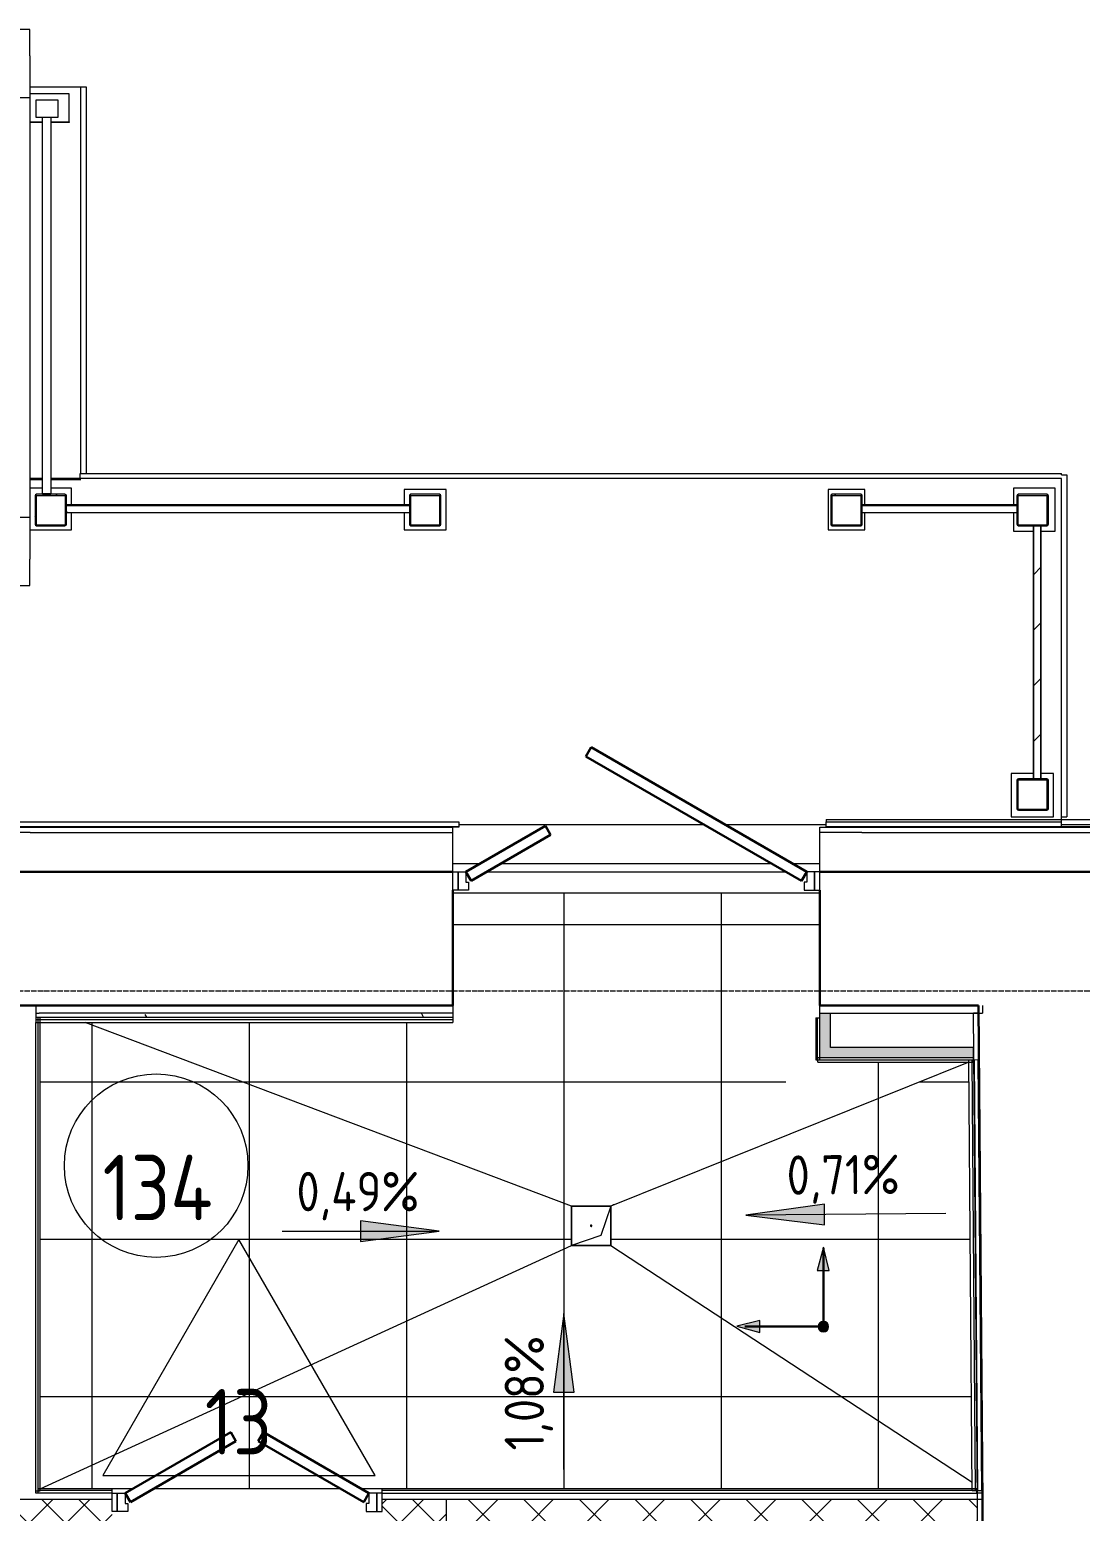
# Model space of a CAD drawing. Header units: millimetres. Extents: x -12447 to 83753, y -46415 to 46712.
# Drawn here: x 51198 to 55206, y 41059 to 46712 of the extents above; entities that cross this region are included whole.
import ezdxf

# ---------------------------------------------------------------- set-up
doc = ezdxf.new("R2010")
doc.units = ezdxf.units.MM
doc.linetypes.add('ADSK_Линия сетки', pattern=[25, 20, -2.5, 0, -2.5])
for name, color, linetype, lineweight in [('Двери', 7, 'Continuous', 9), ('Марки', 7, 'Continuous', 20), ('Марки помещений', 7, 'Continuous', 20), ('Обобщенные модели', 7, 'Continuous', 18), ('Ограждение', 7, 'Continuous', 9), ('Оси', 7, 'Continuous', 9), ('Перекрытие', 7, 'Continuous', 18), ('Перекрытие штриховка', 7, 'Continuous', 18), ('Размеры', 7, 'Continuous', 9), ('Стены внутренние', 7, 'Continuous', 18), ('Стены наружные', 7, 'Continuous', 18), ('Стены несущие', 7, 'Continuous', 30), ('Стены отделка', 7, 'Continuous', 30), ('Стены штриховка', 7, 'Continuous', 9), ('Узлы', 7, 'Continuous', 18)]:
    doc.layers.add(name, color=color, linetype=linetype, lineweight=lineweight)
doc.layers.add('Линии', color=7, linetype='Continuous', lineweight=9, true_color=0x00a600)
doc.styles.add('GOST Common_1', font='GOST_Common.ttf', dxfattribs={"width": 0.9, "height": 250})
doc.styles.add('GOST Common_3', font='GOST_Common.ttf', dxfattribs={"width": 0.9, "height": 150})
pattern_1 = [(45, (0, 0), (-106.06602, 106.06602), [])]

# ---------------------------------------------------------------- blocks, each defined once
blk = doc.blocks.new('AC_Дверь_Двупольная_Стальная - 1000х2100Н композит с пластинами в 2-х уровнях Д26-6540843-План полов 1-го этажа')
at = {"layer": 'Двери', "lineweight": 30}
for p, q in [((-465, 75), (-62.3, 307.5)), ((-62.3, 307.5), (-42.3, 272.9)), ((62.3, 307.5), (42.3, 272.9)), ((465, 75), (62.3, 307.5)), ((-42.3, 272.9), (-445, 40.4)), ((42.3, 272.9), (445, 40.4)), ((-445, 40.4), (-465, 75)), ((445, 40.4), (465, 75))]:
    blk.add_line(p, q, dxfattribs=at)
at = {"layer": 'Двери'}
for p, q in [((-515, 75), (-495, 75)), ((-515, 5), (-515, 75)), ((-495, 75), (-465, 75)), ((-495, 5), (-495, 75)), ((-495, 75), (-495, 5)), ((-465, 75), (-465, 35)), ((495, 75), (465, 75)), ((465, 75), (465, 35)), ((495, 5), (495, 75)), ((515, 75), (495, 75)), ((495, 75), (495, 5)), ((515, 5), (515, 75)), ((-495, 5), (-515, 5)), ((-455, 5), (-495, 5)), ((-465, 35), (-455, 35)), ((-455, 35), (-455, 5)), ((465, 35), (455, 35)), ((455, 35), (455, 5)), ((455, 5), (495, 5)), ((495, 5), (515, 5))]:
    blk.add_line(p, q, dxfattribs=at)
blk = doc.blocks.new('GM_Отверстие прямоугольное _в плите_ - Отверстие-V19-План полов 1-го этажа')
at = {"layer": 'Обобщенные модели'}
for p, q in [((-75, -75), (-75, 75)), ((-75, 75), (75, 75)), ((75, 75), (-75, 75)), ((-75, 75), (-75, -75)), ((-37.5, 37.5), (75, 75)), ((75, 75), (75, -75)), ((75, -75), (75, 75)), ((-75, -75), (-37.5, 37.5)), ((75, -75), (-75, -75)), ((-75, -75), (75, -75))]:
    blk.add_line(p, q, dxfattribs=at)
for start, end in [(360, 180), (180, 360), (60, 165), (300, 360), (195, 270)]:
    blk.add_arc((0, 0), 2.5, start, end, dxfattribs=at)
blk = doc.blocks.new('AC_Дверь_Двупольная_Стальная - 1360х2180h В_ДН-2л-2587304-План полов 1-го этажа')
at = {"layer": 'Двери', "lineweight": 30}
for p, q in [((-172.7, 730), (-192.7, 695.4)), ((-192.7, 695.4), (630, 220.4)), ((650, 255), (-172.7, 730)), ((-650, 255), (-346.9, 430)), ((-346.9, 430), (-326.9, 395.4)), ((-326.9, 395.4), (-630, 220.4)), ((-630, 220.4), (-650, 255)), ((630, 220.4), (650, 255))]:
    blk.add_line(p, q, dxfattribs=at)
at = {"layer": 'Двери'}
for p, q in [((-700, 255), (-680, 255)), ((-700, 185), (-700, 255)), ((-680, 255), (-650, 255)), ((-680, 185), (-680, 255)), ((-680, 255), (-680, 185)), ((-650, 255), (-650, 215)), ((680, 255), (650, 255)), ((650, 255), (650, 215)), ((680, 185), (680, 255)), ((700, 255), (680, 255)), ((680, 255), (680, 185)), ((700, 185), (700, 255)), ((-680, 185), (-700, 185)), ((-640, 185), (-680, 185)), ((-650, 215), (-640, 215)), ((-640, 215), (-640, 185)), ((650, 215), (640, 215)), ((640, 215), (640, 185)), ((640, 185), (680, 185)), ((680, 185), (700, 185))]:
    blk.add_line(p, q, dxfattribs=at)
blk = doc.blocks.new('Ограждение крыльца 3 - Ограждение крыльца 1-1930270-План полов 1-го этажа')
at = {"layer": 'Ограждение'}
h = blk.add_hatch(dxfattribs=at)
h.set_pattern_fill('FP_18', color=256, style=0, pattern_type=2)
h.set_pattern_definition(pattern_1)
h.paths.add_polyline_path([(51278.9, 44818.8), (51332.8, 44818.8), (51332.8, 44822.8), (51224.2, 44822.8), (51224.2, 44818.8), (51246.9, 44818.8)])
h.paths.add_polyline_path([(51221.4, 44819.6), (51222.6, 44823.1), (51219.3, 44821.6), (51220.2, 44820.5)])
h.paths.add_polyline_path([(51222.8, 44819), (51221.9, 44820.5), (51221.4, 44819.6), (51222.6, 44819.1)])
h.paths.add_polyline_path([(51224.2, 44818.8), (51223, 44820.1), (51223.4, 44818.9)])
h.paths.add_polyline_path([(51335.6, 44819.6), (51337.7, 44821.6), (51334.4, 44822.2)])
h.paths.add_polyline_path([(51334.2, 44819), (51335.1, 44820.5), (51334, 44820.5), (51334.1, 44819.6)])
h.paths.add_polyline_path([(51332.8, 44818.8), (51333.9, 44820.1), (51332.9, 44820.5)])
h.paths.add_polyline_path([(51219.3, 44821.6), (51220.2, 44823.2), (51218.8, 44823)])
h.paths.add_polyline_path([(51337.7, 44821.6), (51337.7, 44823.1), (51336.8, 44822.2)])
h.paths.add_polyline_path([(51218.6, 44824.5), (51222.6, 44824.5), (51222.6, 44933.1), (51218.6, 44933.1), (51218.6, 44851.3)])
h.paths.add_polyline_path([(51218.8, 44823), (51220.2, 44824.3), (51218.6, 44824.5)])
h.paths.add_polyline_path([(51338.4, 44824.5), (51338.4, 44933.1), (51334.4, 44933.1), (51334.4, 44824.5)])
h.paths.add_polyline_path([(51338.2, 44823), (51337.7, 44824.4), (51337.1, 44823.3), (51337.7, 44823.1)])
h.paths.add_polyline_path([(51337.7, 44936), (51335.6, 44938), (51334.4, 44934.5), (51336.8, 44935.6)])
h.paths.add_polyline_path([(51338.2, 44934.6), (51336.8, 44935.5), (51336.8, 44934.4), (51337.7, 44934.5)])
h.paths.add_polyline_path([(51338.4, 44933.1), (51337.1, 44934.3), (51336.8, 44933.3), (51338.2, 44933.2)])
h.paths.add_polyline_path([(51219.3, 44936), (51222.6, 44935.4), (51221.4, 44938), (51220.2, 44937.1)])
h.paths.add_polyline_path([(51218.8, 44934.6), (51220.2, 44935.5), (51219.3, 44936)])
h.paths.add_polyline_path([(51218.6, 44933.1), (51219.8, 44934.3), (51218.8, 44934.6)])
h.paths.add_polyline_path([(51223.4, 44934.6), (51222.6, 44938.5), (51221.9, 44937.1), (51223.3, 44934.8)])
h.paths.add_polyline_path([(51333.6, 44934.6), (51335.6, 44938), (51334.1, 44938), (51333.6, 44934.8)])
h.paths.add_polyline_path([(51332.8, 44938.8), (51224.2, 44938.8), (51224.2, 44934.8), (51332.8, 44934.8)])
h.paths.add_polyline_path([(51333.2, 44934.7), (51333.6, 44938.7), (51332.8, 44938.8), (51333.2, 44934.8)])
h.paths.add_polyline_path([(51223.8, 44934.7), (51223, 44938.7), (51223, 44937.5), (51223.8, 44934.8)])
h = blk.add_hatch(dxfattribs=at)
h.set_pattern_fill('FP_18', color=256, style=0, pattern_type=2)
h.set_pattern_definition(pattern_1)
h.paths.add_polyline_path([(52763.7, 44819.6), (52765.8, 44821.6), (52762.3, 44822.8)])
h.paths.add_polyline_path([(52762.3, 44819), (52763.2, 44820.5), (52762.1, 44820.5), (52762.3, 44819.6)])
h.paths.add_polyline_path([(52760.9, 44818.8), (52762, 44820.1), (52761.1, 44820.5)])
h.paths.add_polyline_path([(52760.9, 44818.8), (52760.9, 44822.8), (52652.2, 44822.8), (52652.2, 44818.8)])
h.paths.add_polyline_path([(52649.4, 44819.6), (52649.9, 44822.8), (52647.3, 44821.6), (52648.2, 44820.5)])
h.paths.add_polyline_path([(52650.7, 44819), (52649.9, 44820.5), (52649.4, 44819.6)])
h.paths.add_polyline_path([(52652.2, 44818.8), (52651, 44820.1), (52651.4, 44818.9)])
h.paths.add_polyline_path([(52765.8, 44821.6), (52765.8, 44823.1), (52764.9, 44822.2)])
h.paths.add_polyline_path([(52647.3, 44821.6), (52648.2, 44823.2), (52646.8, 44822.8)])
h.paths.add_polyline_path([(52766.5, 44824.5), (52766.5, 44933.1), (52762.5, 44933.1), (52762.5, 44824.5)])
h.paths.add_polyline_path([(52766.3, 44823), (52765.8, 44824.4), (52765.2, 44823.3), (52765.8, 44823.1)])
h.paths.add_polyline_path([(52646.5, 44824.5), (52650.5, 44824.5), (52650.5, 44933.1), (52646.5, 44933.1), (52646.5, 44869.7)])
h.paths.add_polyline_path([(52646.7, 44823), (52648.2, 44824.3), (52646.5, 44824.5)])
h.paths.add_polyline_path([(52765.8, 44936), (52763.7, 44938), (52762.5, 44934.5)])
h.paths.add_polyline_path([(52766.3, 44934.6), (52764.9, 44935.5), (52764.9, 44934.4), (52765.8, 44934.5)])
h.paths.add_polyline_path([(52766.5, 44933.1), (52765.2, 44934.3), (52764.9, 44933.3), (52766.3, 44933.2)])
h.paths.add_polyline_path([(52647.3, 44936), (52650.5, 44935.4), (52649.4, 44938), (52648.2, 44937.1)])
h.paths.add_polyline_path([(52646.7, 44934.6), (52648.2, 44935.5), (52647.3, 44936)])
h.paths.add_polyline_path([(52646.5, 44933.1), (52647.8, 44934.3), (52646.7, 44934.6)])
h.paths.add_polyline_path([(52761.7, 44934.6), (52763.7, 44938), (52762.3, 44938), (52761.7, 44934.8)])
h.paths.add_polyline_path([(52651.4, 44934.6), (52650.5, 44938.5), (52649.9, 44937.1), (52651.2, 44934.8)])
h.paths.add_polyline_path([(52760.9, 44938.8), (52652.2, 44938.8), (52652.2, 44934.8), (52760.9, 44934.8)])
h.paths.add_polyline_path([(52761.3, 44934.7), (52761.7, 44938.7), (52761, 44938), (52761.3, 44934.8)])
h.paths.add_polyline_path([(52651.8, 44934.7), (52651, 44938.7), (52651, 44937.5), (52651.7, 44934.8)])
h = blk.add_hatch(dxfattribs=at)
h.set_pattern_fill('FP_18', color=256, style=0, pattern_type=2)
h.set_pattern_definition(pattern_1)
h.paths.add_polyline_path([(54259.2, 44818.8), (54367.9, 44818.8), (54367.9, 44822.8), (54259.2, 44822.8)])
h.paths.add_polyline_path([(54256.4, 44819.6), (54257, 44822.8), (54254.3, 44821.6), (54255.2, 44820.5)])
h.paths.add_polyline_path([(54257.8, 44819), (54256.9, 44820.5), (54256.4, 44819.6)])
h.paths.add_polyline_path([(54259.2, 44818.8), (54258, 44820.1), (54258.4, 44818.9)])
h.paths.add_polyline_path([(54370.7, 44819.6), (54372.8, 44821.6), (54369.3, 44822.8), (54370.3, 44820.5)])
h.paths.add_polyline_path([(54369.4, 44819), (54370.2, 44820.5), (54369.1, 44820.5), (54369.3, 44819.6)])
h.paths.add_polyline_path([(54367.9, 44818.8), (54369.1, 44820.1), (54368.3, 44822.8), (54368, 44819.6)])
h.paths.add_polyline_path([(54254.3, 44821.6), (54255.2, 44823.2), (54253.8, 44822.8)])
h.paths.add_polyline_path([(54372.8, 44821.6), (54372.8, 44823.1), (54371.9, 44822.2)])
h.paths.add_polyline_path([(54373.6, 44824.5), (54373.6, 44933.1), (54369.6, 44933.1), (54369.6, 44824.5)])
h.paths.add_polyline_path([(54373.4, 44823), (54372.8, 44824.4), (54372.3, 44823.3), (54372.8, 44823.1)])
h.paths.add_polyline_path([(54253.6, 44824.5), (54257.6, 44824.5), (54257.6, 44933.1), (54253.6, 44933.1), (54253.6, 44870.2)])
h.paths.add_polyline_path([(54253.8, 44823), (54255.2, 44824.3), (54253.6, 44824.5)])
h.paths.add_polyline_path([(54372.8, 44936), (54370.7, 44938), (54370.2, 44934.8)])
h.paths.add_polyline_path([(54373.4, 44934.6), (54371.9, 44935.5), (54371.9, 44934.4), (54372.8, 44934.5)])
h.paths.add_polyline_path([(54373.6, 44933.1), (54372.3, 44934.3), (54371.9, 44933.3), (54373.4, 44933.2)])
h.paths.add_polyline_path([(54254.3, 44936), (54257.8, 44934.8), (54256.4, 44938), (54255.2, 44937.1)])
h.paths.add_polyline_path([(54253.8, 44934.6), (54255.2, 44935.5), (54254.3, 44936), (54253.8, 44934.8)])
h.paths.add_polyline_path([(54253.6, 44933.1), (54254.8, 44934.3), (54253.8, 44934.6)])
h.paths.add_polyline_path([(54258.4, 44934.6), (54257.8, 44938.6), (54256.9, 44937.1), (54258.3, 44934.8)])
h.paths.add_polyline_path([(54368.7, 44934.6), (54370.7, 44938), (54369.3, 44938), (54368.8, 44934.8)])
h.paths.add_polyline_path([(54367.9, 44938.8), (54259.2, 44938.8), (54259.2, 44934.8), (54367.9, 44934.8)])
h.paths.add_polyline_path([(54368.3, 44934.7), (54368.7, 44938.7), (54368, 44938), (54368.3, 44934.8)])
h.paths.add_polyline_path([(54258.8, 44934.7), (54258, 44938.7), (54258, 44937.5), (54258.8, 44934.8)])
h = blk.add_hatch(dxfattribs=at)
h.set_pattern_fill('FP_18', color=256, style=0, pattern_type=2)
h.set_pattern_definition(pattern_1)
h.paths.add_polyline_path([(55051.5, 44818.8), (55077.9, 44818.8), (55077.9, 44822.8), (54969.2, 44822.8), (54969.2, 44818.8), (55030.8, 44818.8)])
h.paths.add_polyline_path([(55080.7, 44819.6), (55082.8, 44821.6), (55079.3, 44822.8)])
h.paths.add_polyline_path([(55079.4, 44819), (55080.2, 44820.5), (55079.1, 44820.5), (55079.3, 44819.6)])
h.paths.add_polyline_path([(55077.9, 44818.8), (55079.1, 44820.1), (55078.1, 44820.5)])
h.paths.add_polyline_path([(54966.4, 44819.6), (54967, 44822.8), (54964.3, 44821.6), (54965.2, 44820.5)])
h.paths.add_polyline_path([(54967.8, 44819), (54966.9, 44820.5), (54966.4, 44819.6)])
h.paths.add_polyline_path([(54969.2, 44818.8), (54968, 44820.1), (54968.4, 44818.9)])
h.paths.add_polyline_path([(54964.3, 44821.6), (54965.2, 44823.2), (54963.8, 44822.8)])
h.paths.add_polyline_path([(55082.8, 44821.6), (55082.8, 44823.1), (55081.9, 44822.2)])
h.paths.add_polyline_path([(54963.6, 44824.5), (54967.6, 44824.5), (54967.6, 44933.1), (54963.6, 44933.1), (54963.6, 44833.3)])
h.paths.add_polyline_path([(54963.8, 44823), (54965.2, 44824.3), (54963.6, 44824.5)])
h.paths.add_polyline_path([(55083.6, 44824.5), (55083.6, 44933.1), (55079.6, 44933.1), (55079.6, 44824.5)])
h.paths.add_polyline_path([(55083.4, 44823), (55082.8, 44824.4), (55082.3, 44823.3), (55082.8, 44823.1)])
h.paths.add_polyline_path([(55082.8, 44936), (55080.7, 44938), (55080.2, 44934.8), (55081.9, 44935.6)])
h.paths.add_polyline_path([(55083.4, 44934.6), (55081.9, 44935.5), (55081.9, 44934.4), (55082.8, 44934.5)])
h.paths.add_polyline_path([(55083.6, 44933.1), (55082.3, 44934.3), (55081.9, 44933.3), (55083.4, 44933.2)])
h.paths.add_polyline_path([(54964.3, 44936), (54967.8, 44934.8), (54966.4, 44938), (54965.2, 44937.1)])
h.paths.add_polyline_path([(54963.8, 44934.6), (54965.2, 44935.5), (54964.3, 44936), (54963.8, 44934.8)])
h.paths.add_polyline_path([(54963.6, 44933.1), (54964.8, 44934.3), (54963.8, 44934.6)])
h.paths.add_polyline_path([(54968.4, 44934.6), (54967.8, 44938.6), (54966.9, 44937.1), (54968.3, 44934.8)])
h.paths.add_polyline_path([(55078.7, 44934.6), (55080.7, 44938), (55079.3, 44938), (55078.8, 44934.8)])
h.paths.add_polyline_path([(55077.9, 44938.8), (54969.2, 44938.8), (54969.2, 44934.8), (55077.9, 44934.8)])
h.paths.add_polyline_path([(55078.3, 44934.7), (55078.7, 44938.7), (55077.9, 44938.8), (55078.3, 44934.8)])
h.paths.add_polyline_path([(54968.8, 44934.7), (54968, 44938.7), (54968, 44937.5), (54968.8, 44934.8)])
h = blk.add_hatch(dxfattribs=at)
h.set_pattern_fill('FP_18', color=256, style=0, pattern_type=2)
h.set_pattern_definition(pattern_1)
h.paths.add_polyline_path([(55028, 43853.8), (55055, 43853.8), (55055, 44818.8), (55028, 44818.8), (55028, 43939.6)])
h = blk.add_hatch(dxfattribs=at)
h.set_pattern_fill('FP_18', color=256, style=0, pattern_type=2)
h.set_pattern_definition(pattern_1)
h.paths.add_polyline_path([(55030.8, 43733.8), (55077.9, 43733.8), (55077.9, 43737.8), (54969.2, 43737.8), (54969.2, 43733.8), (55030.8, 43733.8)])
h.paths.add_polyline_path([(54966.4, 43734.6), (54967, 43737.8), (54964.3, 43736.6), (54965.2, 43735.5)])
h.paths.add_polyline_path([(54967.8, 43734), (54966.9, 43735.5), (54966.4, 43734.6)])
h.paths.add_polyline_path([(54969.2, 43733.8), (54968, 43735.1), (54968.4, 43733.9)])
h.paths.add_polyline_path([(55080.7, 43734.6), (55082.8, 43736.6), (55079.3, 43737.8), (55080.3, 43735.5)])
h.paths.add_polyline_path([(55079.4, 43734), (55080.2, 43735.5), (55079.1, 43735.5), (55079.3, 43734.6)])
h.paths.add_polyline_path([(55077.9, 43733.8), (55079.1, 43735.1), (55078.3, 43737.8), (55078, 43734.6)])
h.paths.add_polyline_path([(54964.3, 43736.6), (54965.2, 43738.2), (54963.8, 43737.8)])
h.paths.add_polyline_path([(55082.8, 43736.6), (55082.8, 43738.1), (55081.9, 43737.2)])
h.paths.add_polyline_path([(54963.6, 43739.5), (54967.6, 43739.5), (54967.6, 43848.1), (54963.6, 43848.1)])
h.paths.add_polyline_path([(54963.8, 43738), (54965.2, 43739.3), (54963.6, 43739.5)])
h.paths.add_polyline_path([(55083.6, 43739.5), (55083.6, 43848.1), (55079.6, 43848.1), (55079.6, 43739.5)])
h.paths.add_polyline_path([(55083.4, 43738), (55082.8, 43739.4), (55082.3, 43738.3), (55082.8, 43738.1)])
h.paths.add_polyline_path([(54964.3, 43851), (54967.8, 43849.8), (54966.4, 43853), (54965.2, 43852.1)])
h.paths.add_polyline_path([(54963.8, 43849.6), (54965.2, 43850.5), (54964.3, 43851), (54963.8, 43849.8)])
h.paths.add_polyline_path([(54963.6, 43848.1), (54964.8, 43849.3), (54963.8, 43849.6)])
h.paths.add_polyline_path([(55082.8, 43851), (55080.7, 43853), (55080.2, 43849.8), (55081.9, 43850.6)])
h.paths.add_polyline_path([(55083.4, 43849.6), (55081.9, 43850.5), (55081.9, 43849.4), (55082.8, 43849.5)])
h.paths.add_polyline_path([(55083.6, 43848.1), (55082.3, 43849.3), (55081.9, 43848.3), (55083.4, 43848.2)])
h.paths.add_polyline_path([(55078.7, 43849.6), (55080.7, 43853), (55079.3, 43853), (55078.8, 43849.8)])
h.paths.add_polyline_path([(54968.4, 43849.6), (54967.8, 43853.6), (54966.9, 43852.1), (54968.3, 43849.8)])
h.paths.add_polyline_path([(54969.2, 43853.8), (54969.2, 43849.8), (55077.9, 43849.8), (55077.9, 43853.8), (55026.9, 43853.8)])
h.paths.add_polyline_path([(54968.8, 43849.7), (54968, 43853.7), (54968, 43852.5), (54968.8, 43849.8)])
h.paths.add_polyline_path([(55078.3, 43849.7), (55078.7, 43853.7), (55077.9, 43853.8), (55078.3, 43849.8)])
for p, q in [((51198.9, 46711.6), (51148.9, 46711.6)), ((51198.9, 46611.6), (51198.9, 46711.6)), ((51198.9, 46611.6), (51198.9, 46451.6)), ((51348.3, 46466.6), (51198.9, 46466.6)), ((51348.3, 46359.7), (51348.3, 46466.6)), ((51198.9, 46451.6), (51148.9, 46451.6)), ((51198.9, 46451.6), (51198.9, 44851.3)), ((51306.7, 46442.8), (51221.6, 46442.8)), ((51221.6, 46442.8), (51221.6, 46377.3)), ((51306.7, 46377.3), (51306.7, 46442.8)), ((51198.9, 46359.7), (51246.9, 46359.7)), ((51246.9, 46357), (51198.9, 46357)), ((51221.6, 46377.3), (51306.7, 46377.3)), ((51246.9, 44941.3), (51246.9, 46377.3)), ((51278.9, 46377.3), (51278.9, 44941.3)), ((51278.9, 46359.7), (51348.3, 46359.7)), ((51348.3, 46357), (51278.9, 46357)), ((51348.3, 46359.7), (51348.3, 46357)), ((51246.9, 44962.1), (51198.9, 44962.1)), ((51357.6, 44962.1), (51278.9, 44962.1)), ((51357.6, 44899.4), (51357.6, 44962.1)), ((52786.9, 44956.6), (52626.5, 44956.6)), ((52626.5, 44956.6), (52626.5, 44899.4)), ((52786.9, 44803.2), (52786.9, 44956.6)), ((54384.1, 44956.6), (54243.6, 44956.6)), ((54243.6, 44956.6), (54243.6, 44803.2)), ((54384.1, 44899.4), (54384.1, 44956.6)), ((55110.1, 44962.8), (54950.7, 44962.8)), ((54950.7, 44962.8), (54950.7, 44899.4)), ((55110.1, 44797.8), (55110.1, 44962.8)), ((51338.6, 44899.5), (51338.6, 44895.4)), ((51338.6, 44899.5), (52646.5, 44899.5)), ((51338.6, 44874.5), (51338.6, 44895.4)), ((52646.5, 44895.4), (51338.6, 44895.4)), ((54373.6, 44899.5), (54963.6, 44899.5)), ((54963.6, 44895.4), (54373.6, 44895.4)), ((51148.9, 44851.3), (51198.9, 44851.3)), ((51198.9, 44851.3), (51198.9, 44691.3)), ((51338.6, 44874.5), (51338.6, 44869.5)), ((51338.6, 44869.5), (52646.5, 44869.5)), ((51357.6, 44803.2), (51357.6, 44869.7)), ((52626.5, 44869.7), (52626.5, 44803.2)), ((54373.6, 44869.5), (54963.6, 44869.5)), ((54384.1, 44803.2), (54384.1, 44869.7)), ((54950.7, 44869.7), (54950.7, 44797.8)), ((51198.9, 44803.2), (51357.6, 44803.2)), ((52626.5, 44803.2), (52786.9, 44803.2)), ((54243.6, 44803.2), (54384.1, 44803.2)), ((54950.7, 44797.8), (55026.6, 44797.8)), ((55026.5, 43853.8), (55026.5, 44818.8)), ((55056.4, 44797.8), (55110.1, 44797.8)), ((55056.5, 43853.8), (55056.5, 44818.8)), ((51198.9, 44591.3), (51198.9, 44691.3)), ((51148.9, 44591.3), (51198.9, 44591.3)), ((55026.6, 43873.8), (54941.5, 43873.8)), ((54941.5, 43873.8), (54941.5, 43708.8)), ((55103.6, 43873.8), (55056.4, 43873.8)), ((55103.6, 43708.8), (55103.6, 43873.8)), ((54941.5, 43708.8), (55103.6, 43708.8))]:
    blk.add_line(p, q, dxfattribs=at)
at = {"layer": 'Ограждение', "lineweight": 18}
for p, q in [((51246.9, 44938.8), (51246.9, 44941.3)), ((51246.9, 44941.3), (51278.9, 44941.3)), ((51278.9, 44941.3), (51278.9, 44938.8)), ((51218.6, 44933.1), (51218.6, 44824.5)), ((51222.6, 44933.1), (51222.6, 44824.5)), ((51332.8, 44938.8), (51224.2, 44938.8)), ((51224.2, 44934.8), (51332.8, 44934.8)), ((51246.9, 44938.8), (51278.9, 44938.8)), ((51334.4, 44824.5), (51334.4, 44933.1)), ((51338.4, 44824.5), (51338.4, 44933.1)), ((52646.5, 44933.1), (52646.5, 44824.5)), ((52650.5, 44933.1), (52650.5, 44824.5)), ((52760.9, 44938.8), (52652.2, 44938.8)), ((52652.2, 44934.8), (52760.9, 44934.8)), ((52762.5, 44824.5), (52762.5, 44933.1)), ((52766.5, 44824.5), (52766.5, 44933.1)), ((54253.6, 44933.1), (54253.6, 44824.5)), ((54257.6, 44933.1), (54257.6, 44824.5)), ((54367.9, 44938.8), (54259.2, 44938.8)), ((54259.2, 44934.8), (54367.9, 44934.8)), ((54369.6, 44824.5), (54369.6, 44933.1)), ((54373.6, 44824.5), (54373.6, 44933.1)), ((54963.6, 44933.1), (54963.6, 44824.5)), ((54967.6, 44933.1), (54967.6, 44824.5)), ((55077.9, 44938.8), (54969.2, 44938.8)), ((54969.2, 44934.8), (55077.9, 44934.8)), ((55079.6, 44824.5), (55079.6, 44933.1)), ((55083.6, 44824.5), (55083.6, 44933.1)), ((51224.2, 44822.8), (51332.8, 44822.8)), ((51224.2, 44818.8), (51332.8, 44818.8)), ((52652.2, 44822.8), (52760.9, 44822.8)), ((52652.2, 44818.8), (52760.9, 44818.8)), ((54259.2, 44822.8), (54367.9, 44822.8)), ((54259.2, 44818.8), (54367.9, 44818.8)), ((54969.2, 44822.8), (55077.9, 44822.8)), ((54969.2, 44818.8), (55077.9, 44818.8)), ((55055, 44818.8), (55028, 44818.8)), ((55028, 43853.8), (55028, 44818.8)), ((55055, 43853.8), (55055, 44818.8)), ((54963.6, 43848.1), (54963.6, 43739.5)), ((54967.6, 43848.1), (54967.6, 43739.5)), ((55077.9, 43853.8), (54969.2, 43853.8)), ((54969.2, 43849.8), (55077.9, 43849.8)), ((55028, 43853.8), (55055, 43853.8)), ((55079.6, 43739.5), (55079.6, 43848.1)), ((55083.6, 43739.5), (55083.6, 43848.1)), ((54969.2, 43737.8), (55077.9, 43737.8)), ((54969.2, 43733.8), (55077.9, 43733.8))]:
    blk.add_line(p, q, dxfattribs=at)
for centre, radius, start, end in [((51224.2, 44933.1), 5.66, 90, 180), ((51224.2, 44933.1), 1.66, 90, 180), ((51332.8, 44933.1), 5.66, 0, 90), ((51332.8, 44933.1), 1.66, 0, 90), ((52652.2, 44933.1), 5.66, 90, 180), ((52652.2, 44933.1), 1.66, 90, 180), ((52760.9, 44933.1), 5.66, 0, 90), ((52760.9, 44933.1), 1.66, 0, 90), ((54259.2, 44933.1), 5.66, 90, 180), ((54259.2, 44933.1), 1.66, 90, 180), ((54367.9, 44933.1), 5.66, 0, 90), ((54367.9, 44933.1), 1.66, 0, 90), ((54969.2, 44933.1), 5.66, 90, 180), ((54969.2, 44933.1), 1.66, 90, 180), ((55077.9, 44933.1), 5.66, 0, 90), ((55077.9, 44933.1), 1.66, 0, 90), ((51224.2, 44824.5), 5.66, 180, 270), ((51224.2, 44824.5), 1.66, 180, 270), ((51332.8, 44824.5), 5.66, 270, 0), ((51332.8, 44824.5), 1.66, 270, 0), ((52652.2, 44824.5), 5.66, 180, 270), ((52652.2, 44824.5), 1.66, 180, 270), ((52760.9, 44824.5), 5.66, 270, 0), ((52760.9, 44824.5), 1.66, 270, 0), ((54259.2, 44824.5), 5.66, 180, 270), ((54259.2, 44824.5), 1.66, 180, 270), ((54367.9, 44824.5), 5.66, 270, 0), ((54367.9, 44824.5), 1.66, 270, 0), ((54969.2, 44824.5), 5.66, 180, 270), ((54969.2, 44824.5), 1.66, 180, 270), ((55077.9, 44824.5), 5.66, 270, 0), ((55077.9, 44824.5), 1.66, 270, 0), ((54969.2, 43848.1), 5.66, 90, 180), ((54969.2, 43848.1), 1.66, 90, 180), ((55077.9, 43848.1), 5.66, 0, 90), ((55077.9, 43848.1), 1.66, 0, 90), ((54969.2, 43739.5), 5.66, 180, 270), ((54969.2, 43739.5), 1.66, 180, 270), ((55077.9, 43739.5), 5.66, 270, 0), ((55077.9, 43739.5), 1.66, 270, 0)]:
    blk.add_arc(centre, radius, start, end, dxfattribs=at)
blk = doc.blocks.new('ADSK_Марка_Помещение_ОдноЗначение - Номер-159740-План полов 1-го этажа')
at = {"layer": 'Марки помещений'}
blk.add_circle((0, 0), 3.5, dxfattribs=at)
blk = doc.blocks.new('ADSK_Марка_ПерекрытиеПол - Экземпляр_Отделка пола-158379-План полов 1-го этажа')
at = {"layer": 'Марки', "color": 1, "true_color": 0xff0000}
for p, q in [((0, 9), (-5.196, 0)), ((5.196, 0), (0, 9)), ((-5.196, 0), (5.196, 0))]:
    blk.add_line(p, q, dxfattribs=at)

msp = doc.modelspace()

# ---------------------------------------------------------------- hatches: boundary and pattern name
at = {"layer": 'Перекрытие штриховка', "lineweight": 9, "true_color": 0x787878}
h = msp.add_hatch(dxfattribs=at)
h.set_pattern_fill('FP_79', color=8, style=0, pattern_type=2)
h.set_pattern_definition([(0, (47835.9, 36096.7), (0, 600), []), (90, (47835.9, 36096.7), (-600, 4e-14), [])])
h.paths.add_polyline_path([(54196.1, 42791.077), (54196.1, 42941.305), (54212, 42941.305), (54212, 43418.805), (52812, 43418.805), (52812, 42988.805), (54042.776, 42812.98)])
h = msp.add_hatch(dxfattribs=at)
h.set_pattern_fill('FP_76', color=8, style=0, pattern_type=2)
h.set_pattern_definition([(0, (47835.9, 34897.4), (0, 599.95), []), (90, (47835.9, 34897.4), (-600, 4e-14), [])])
h.paths.add_polyline_path([(53414.565, 42223.41), (52812, 42988.805), (52812, 42923.805), (51410.136, 42923.805), (53264.565, 42223.41)])
h = msp.add_hatch(dxfattribs=at)
h.set_pattern_fill('FP_81', color=8, style=0, pattern_type=2)
h.set_pattern_definition([(180, (58635.7, 49296), (0.02, -599.935), []), (270.002, (58635.7, 49296), (600, 0.002), [])])
h.paths.add_polyline_path([(53414.565, 42223.41), (54200.787, 42780.855), (54196.1, 42780.855), (54196.1, 42791.077), (52812, 42988.805), (53269.466, 42407.719)])
h = msp.add_hatch(dxfattribs=at)
h.set_pattern_fill('FP_75', color=8, style=0, pattern_type=2)
h.set_pattern_definition([(0, (49035.9, 36096.7), (0, 600), []), (90, (49035.9, 36096.7), (-599.993, 4e-14), [])])
h.paths.add_polyline_path([(51238.036, 41144.705), (53264.565, 42073.41), (53264.565, 42223.41), (51410.136, 42923.805), (51238.036, 42923.805), (51238.036, 41386.44)])
h = msp.add_hatch(dxfattribs=at)
h.set_pattern_fill('FP_80', color=8, style=0, pattern_type=2)
h.set_pattern_definition([(0.002, (47836.1, 36229.6), (-0.02, 599.906), []), (90.002, (47836.1, 36229.6), (-600, -0.02), [])])
h.paths.add_polyline_path([(53414.565, 42223.41), (54779.892, 42772.905), (54204.05, 42772.905), (54203, 42780.855), (54199.306, 42779.805), (53674.515, 42407.719)])
h.paths.add_polyline_path([(54797.641, 42780.855), (54799.462, 42780.875), (54798.306, 42788.805), (54797.641, 42788.805), (54797.641, 42780.875)])
h = msp.add_hatch(dxfattribs=at)
h.set_pattern_fill('FP_77', color=8, style=0, pattern_type=2)
h.set_pattern_definition([(0, (46636.1, 35496.7), (-0.0002, 600), []), (90, (46636.1, 35496.7), (-599.985, 0.0002), [])])
h.paths.add_polyline_path([(54793.164, 41170.594), (54779.892, 42772.905), (53414.565, 42223.41), (53414.565, 42073.41), (54791.141, 41171.918)])
h = msp.add_hatch(dxfattribs=at)
h.set_pattern_fill('FP_78', color=8, style=0, pattern_type=2)
h.set_pattern_definition([(0, (47235.9, 37297.2), (0, 599.965), []), (90, (47235.9, 37297.2), (-600, 4e-14), [])])
h.paths.add_polyline_path([(52370.501, 41144.705), (52384.596, 41144.705), (52069.434, 41326.664), (52089.434, 41361.305), (52464.596, 41144.705), (54793.373, 41144.705), (54793.164, 41170.594), (53414.565, 42073.41), (53264.565, 42073.41), (51238.036, 41144.705), (51589.675, 41144.705), (51964.838, 41361.305), (51984.838, 41326.664), (51669.675, 41144.705), (52069.434, 41144.705)])
at = {"layer": 'Размеры'}
for points in [[(53929.823, 42189.038), (54230.133, 42151.97), (54229.494, 42230.959)], [(52759.855, 42127.681), (52459.855, 42167.177), (52459.855, 42088.185)], [(53235.885, 41813.109), (53196.389, 41513.109), (53275.381, 41513.109)]]:
    msp.add_hatch(color=256, dxfattribs=at).paths.add_polyline_path(points)
at = {"layer": 'Стены внутренние', "lineweight": 9}
h = msp.add_hatch(dxfattribs=at)
h.set_pattern_fill('FP_6', color=256, style=0, pattern_type=2)
h.set_pattern_definition([(0, (0, 0), (406.4, 101.6), [33.528, -271.272, 33.528, -271.272, -1625.6]), (0, (0, 0), (406.4, 101.6), [-609.6, 33.528, -576.072, 33.528, -271.272, -711.2]), (0, (0, 0), (406.4, 101.6), [-1524, 33.528, -169.672, 33.528, -474.472]), (120, (152.4, 50.8), (-291.18818, 301.15272), [33.528, -271.272, 33.528, -271.272, -1625.6]), (120, (152.4, 50.8), (-291.18818, 301.15272), [-609.6, 33.528, -576.072, 33.528, -271.272, -711.2]), (120, (152.4, 50.8), (-291.18818, 301.15272), [-1524, 33.528, -169.672, 33.528, -474.472]), (240, (203.2, 254), (-115.21182, -402.75272), [33.528, -271.272, 33.528, -271.272, -1625.6]), (240, (203.2, 254), (-115.21182, -402.75272), [-609.6, 33.528, -576.072, 33.528, -271.272, -711.2]), (240, (203.2, 254), (-115.21182, -402.75272), [-1524, 33.528, -169.672, 33.528, -474.472])])
h.paths.add_polyline_path([(51222.136, 42943.805), (52812, 42943.805), (52812, 42958.805), (51222.136, 42958.805)])
at = {"layer": 'Стены внутренние'}
for points in [[(54252, 42828.805), (54252, 42958.805), (54212, 42958.805), (54212, 42828.805)], [(54798.306, 42788.805), (54798.022, 42828.805), (54212, 42828.805), (54212, 42788.805), (54798.022, 42788.805)]]:
    msp.add_hatch(color=256, dxfattribs=at).paths.add_polyline_path(points)
at = {"layer": 'Стены внутренние', "lineweight": 9, "true_color": 0x0000ff}
h = msp.add_hatch(dxfattribs=at)
h.set_pattern_fill('FP_1', color=5, style=0, pattern_type=2)
h.set_pattern_definition([(45, (0, 0), (-70.71068, 70.71068), []), (135, (0, 0), (-70.71068, -70.71068), [])])
h.paths.add_polyline_path([(51197.136, 41003.805), (51512.136, 41003.805), (51512.136, 41103.805), (50987.136, 41103.805), (50987.136, 41003.805), (51116.294, 41003.805)])
h.paths.add_polyline_path([(52787.719, 41003.805), (52787.719, 41103.805), (52542.136, 41103.805), (52542.136, 41003.805), (52782.957, 41003.805)])
h.paths.add_polyline_path([(49722.136, 41003.805), (49957.136, 41003.805), (49957.136, 41103.805), (47557.957, 41103.805), (47557.957, 41003.805), (49025.95, 41003.805)])
h.paths.add_polyline_path([(46027.071, 41003.805), (46627.957, 41003.805), (46627.957, 41103.805), (46021.854, 41103.805), (46021.854, 41003.805)])
h.paths.add_polyline_path([(45993.942, 41003.805), (45994.709, 41103.805), (45991.854, 41103.805), (45991.854, 41003.805)])
at = {"layer": 'Стены внутренние', "lineweight": 9}
h = msp.add_hatch(dxfattribs=at)
h.set_pattern_fill('FP_2', color=256, style=0, pattern_type=2)
h.set_pattern_definition([(45, (0, 0), (-106.06602, 106.06602), []), (135, (0, 0), (-106.06602, -106.06602), [])])
h.paths.add_polyline_path([(52787.719, 41003.805), (54813.834, 41003.805), (54813.025, 41103.805), (52787.719, 41103.805)])
at = {"layer": 'Узлы', "true_color": 0xff0000}
for points in [[(54225.433, 41978.131), (54247.416, 41978.131), (54225.433, 42066.301), (54201.808, 41978.131), (54215.433, 41978.131)], [(53983.389, 41741.094), (53983.389, 41786.703), (53895.218, 41764.719)], [(54225.433, 41743.48), (54230.61, 41744.161), (54235.433, 41746.159), (54239.575, 41749.338), (54242.754, 41753.48), (54244.752, 41758.304), (54245.433, 41763.48), (54244.752, 41768.656), (54242.754, 41773.48), (54239.575, 41777.622), (54235.433, 41780.8), (54230.61, 41782.798), (54225.433, 41783.48), (54220.257, 41782.798), (54215.433, 41780.8), (54211.291, 41777.622), (54208.113, 41773.48), (54206.115, 41768.656), (54205.433, 41763.48), (54206.115, 41758.304), (54208.113, 41753.48), (54211.291, 41749.338), (54215.433, 41746.159), (54220.257, 41744.161)]]:
    msp.add_hatch(color=1, dxfattribs=at).paths.add_polyline_path(points)

# ---------------------------------------------------------------- linework, layer by layer
at = {"layer": 'Линии', "color": 1, "lineweight": 18, "true_color": 0xff0000}
for p, q in [((54225.433, 42066.301), (54201.808, 41978.131)), ((54247.416, 41978.131), (54225.433, 42066.301)), ((54201.808, 41978.131), (54247.416, 41978.131)), ((53983.389, 41786.703), (53895.218, 41764.719)), ((53983.389, 41741.094), (53983.389, 41786.703)), ((53895.218, 41764.719), (53983.389, 41741.094))]:
    msp.add_line(p, q, dxfattribs=at)
at = {"layer": 'Линии', "color": 1, "lineweight": 30, "true_color": 0xff0000}
for q in [(54225.433, 42063.48), (53925.433, 41763.48)]:
    msp.add_line((54225.433, 41763.48), q, dxfattribs=at)
at = {"layer": 'Линии', "color": 1, "lineweight": 18, "true_color": 0xff0000}
for start, end in [(0, 180), (180, 0)]:
    msp.add_arc((54225.433, 41763.48), 20, start, end, dxfattribs=at)
at = {"layer": 'Оси', "linetype": 'ADSK_Линия сетки'}
msp.add_line((-11646.57, 43045), (56004.853, 43045), dxfattribs=at)
at = {"layer": 'Перекрытие'}
for p, q in [((51246.863, 44998.805), (51198.863, 44998.805)), ((51391.059, 44998.805), (51278.863, 44998.805)), ((55133.559, 43668.805), (55133.559, 43708.805)), ((52942, 43498.805), (54082, 43498.805)), ((52812, 43418.805), (54212, 43418.805)), ((53264.565, 42223.41), (51410.136, 42923.805)), ((54779.892, 42772.905), (53414.565, 42223.41)), ((51238.036, 41144.705), (53264.565, 42073.41)), ((53414.565, 42073.41), (54793.164, 41170.594)), ((51589.675, 41144.705), (51512.136, 41144.705)), ((52384.596, 41144.705), (51669.675, 41144.705)), ((52542.136, 41144.705), (52464.596, 41144.705))]:
    msp.add_line(p, q, dxfattribs=at)
at = {"layer": 'Размеры'}
for p, q in [((54229.494, 42230.959), (53929.823, 42189.038)), ((54230.133, 42151.97), (54229.494, 42230.959)), ((53929.823, 42189.038), (54230.133, 42151.97)), ((52759.855, 42127.681), (52459.855, 42167.177)), ((52459.855, 42167.177), (52459.855, 42088.185)), ((52459.855, 42088.185), (52759.855, 42127.681)), ((53235.885, 41813.109), (53196.389, 41513.109)), ((53275.381, 41513.109), (53235.885, 41813.109)), ((53196.389, 41513.109), (53275.381, 41513.109))]:
    msp.add_line(p, q, dxfattribs=at)
at = {"layer": 'Размеры', "lineweight": 20}
for p, q in [((54693.107, 42195.212), (53929.823, 42189.038)), ((52160.609, 42127.681), (52759.855, 42127.681)), ((53235.885, 41218.723), (53235.885, 41813.109))]:
    msp.add_line(p, q, dxfattribs=at)
at = {"layer": 'Стены внутренние'}
for p, q in [((51198.863, 46493.523), (51393.559, 46493.523)), ((51246.863, 44993.523), (51198.863, 44993.523)), ((51393.559, 44993.523), (51278.863, 44993.523))]:
    msp.add_line(p, q, dxfattribs=at)
at = {"layer": 'Стены наружные'}
for p, q in [((51393.559, 45018.805), (51393.559, 46493.523)), ((51393.559, 46493.523), (51413.559, 46493.523)), ((51413.559, 46493.523), (51413.559, 45018.805)), ((51391.059, 45018.805), (55133.559, 45018.805)), ((51391.059, 44998.805), (51391.059, 45018.805)), ((55133.559, 44998.805), (51391.059, 44998.805)), ((55133.559, 45013.523), (55133.559, 45018.805)), ((55133.559, 45013.523), (55153.559, 45013.523)), ((55133.559, 43708.805), (55133.559, 44998.805)), ((55153.559, 45013.523), (55153.559, 43708.805)), ((54236.389, 43698.805), (55426.308, 43698.805)), ((54236.389, 43698.805), (54236.389, 43688.776)), ((55133.559, 43708.805), (55153.559, 43708.805)), ((51015.986, 43688.805), (52835, 43688.805)), ((52835, 43668.805), (52812, 43668.805)), ((52835, 43688.805), (52835, 43668.805)), ((52835, 43678.805), (53770.231, 43678.805)), ((53850.231, 43678.805), (54235, 43678.805)), ((54235, 43688.805), (55132.609, 43688.805)), ((54235, 43688.805), (54235, 43668.805)), ((55132.609, 43688.805), (55132.609, 43669.805)), ((55132.609, 43678.805), (55406.47, 43678.805)), ((52913.962, 43528.805), (52812, 43528.805)), ((54030.038, 43528.805), (52993.962, 43528.805)), ((54212, 43528.805), (54110.038, 43528.805))]:
    msp.add_line(p, q, dxfattribs=at)
at = {"layer": 'Стены несущие'}
for p, q in [((51083.986, 43498.805), (52812, 43498.805)), ((54212, 43498.805), (55322.953, 43498.805)), ((52812, 42988.805), (52812, 43428.805)), ((54212, 42988.805), (54212, 43428.805)), ((52812, 42988.805), (51083.986, 42988.805)), ((54817.061, 42988.805), (54212, 42988.805)), ((54817.061, 42988.805), (54863.481, 37249.215))]:
    msp.add_line(p, q, dxfattribs=at)
at = {"layer": 'Стены отделка', "lineweight": 9}
for p, q in [((52835, 43669.805), (51015.986, 43669.805)), ((51083.986, 43668.805), (52812, 43668.805)), ((51199.77, 43648.805), (51083.986, 43648.805)), ((52812, 43498.805), (52812, 43668.805)), ((54212, 43668.805), (55492.303, 43668.805)), ((54212, 43498.805), (54212, 43668.805)), ((54372.5, 43648.805), (54212, 43648.805)), ((55482.384, 43669.805), (54235, 43669.805)), ((51222.136, 42988.805), (51222.136, 42923.805)), ((52812, 42988.805), (52812, 42923.805)), ((54212, 42780.855), (54212, 42988.805)), ((54832.78, 42988.805), (54832.78, 42958.805)), ((51222.136, 42958.805), (51234.77, 42958.805)), ((51222.136, 42943.805), (51238.036, 42943.805)), ((51222.136, 42923.805), (52812, 42923.805)), ((51238.036, 41136.755), (51238.036, 42943.805)), ((54196.1, 42941.305), (54196.1, 42780.855)), ((54196.1, 42941.305), (54212, 42941.305)), ((54212, 42958.805), (54832.78, 42958.805)), ((54252, 42828.805), (54252, 42958.805)), ((54818.022, 42959.009), (54798.022, 42958.848)), ((54844.086, 37263.398), (54798.022, 42958.848)), ((54818.022, 42959.009), (54864.085, 37263.56)), ((54798.306, 42828.805), (54252, 42828.805)), ((54798.306, 42788.805), (54798.306, 42828.805)), ((54196.1, 42780.855), (54212, 42780.855)), ((54798.306, 42788.805), (54204.05, 42788.805)), ((54204.05, 42772.905), (54204.05, 42788.805)), ((54204.05, 42772.905), (54797.641, 42772.905)), ((54815.14, 42780.997), (54780.141, 42780.714)), ((54793.438, 41136.614), (54780.141, 42780.714)), ((54797.641, 42772.905), (54797.641, 42788.805)), ((54815.14, 42780.997), (54828.437, 41136.897)), ((51222.136, 41128.805), (51222.136, 41136.755)), ((51222.136, 41136.755), (51238.036, 41136.755)), ((51230.086, 41128.805), (51222.136, 41128.805)), ((51512.136, 41144.705), (51230.086, 41144.705)), ((51230.086, 41128.805), (51230.086, 41144.705)), ((51512.136, 41128.805), (51512.136, 41144.705)), ((54810.938, 41144.705), (52542.136, 41144.705)), ((52542.136, 41128.805), (52542.136, 41144.705)), ((54828.437, 41136.897), (54793.438, 41136.614)), ((54810.938, 41128.805), (54810.938, 41144.705)), ((54832.104, 41128.805), (54810.938, 41128.805))]:
    msp.add_line(p, q, dxfattribs=at)
at = {"layer": 'Стены штриховка'}
for p, q in [((51199.77, 43648.805), (52812, 43648.805)), ((54372.5, 43648.805), (55472.464, 43648.805)), ((51222.136, 42934.805), (52812, 42934.805)), ((51222.136, 41136.755), (51222.136, 42923.805)), ((51231.136, 41136.755), (51231.136, 42943.805)), ((51234.77, 42958.805), (51234.77, 42958.805)), ((52812, 42958.805), (51234.77, 42958.805)), ((51238.036, 42943.805), (52812, 42943.805)), ((54203, 42780.855), (54203, 42941.305)), ((54797.641, 42779.805), (54204.05, 42779.805)), ((54791.141, 42780.803), (54804.438, 41136.703)), ((54800.141, 42780.875), (54813.438, 41136.775)), ((51512.136, 41103.805), (50987.136, 41103.805)), ((51512.136, 41137.805), (51230.086, 41137.805)), ((51512.136, 41128.805), (51230.086, 41128.805)), ((54810.938, 41137.805), (52542.136, 41137.805)), ((52542.136, 41128.805), (54810.938, 41128.805)), ((54832.307, 41103.805), (52542.136, 41103.805)), ((52787.719, 40978.805), (52787.719, 41103.805))]:
    msp.add_line(p, q, dxfattribs=at)

# ---------------------------------------------------------------- block references
at = {"layer": 'Двери', "color": 8, "true_color": 0x7f7f7f}
for name, p in [('AC_Дверь_Двупольная_Стальная - 1360х2180h В_ДН-2л-2587304-План полов 1-го этажа', (53512, 43243.805)), ('AC_Дверь_Двупольная_Стальная - 1000х2100Н композит с пластинами в 2-х уровнях Д26-6540843-План полов 1-го этажа', (52027.136, 41053.805))]:
    msp.add_blockref(name, p, dxfattribs=at)
at = {"layer": 'Марки', "color": 1, "true_color": 0xff0000, "xscale": 99.99999999999993, "yscale": 99.99999999999993, "zscale": 99.99999999999993}
msp.add_blockref('ADSK_Марка_ПерекрытиеПол - Экземпляр_Отделка пола-158379-План полов 1-го этажа', (51996.135, 41196.101), dxfattribs=at)
at = {"layer": 'Марки помещений', "xscale": 99.99999999999993, "yscale": 99.99999999999993, "zscale": 99.99999999999993}
msp.add_blockref('ADSK_Марка_Помещение_ОдноЗначение - Номер-159740-План полов 1-го этажа', (51680.683, 42377.689), dxfattribs=at)
at = {"layer": 'Обобщенные модели', "rotation": 180}
msp.add_blockref('GM_Отверстие прямоугольное _в плите_ - Отверстие-V19-План полов 1-го этажа', (53339.565, 42148.41), dxfattribs=at)
at = {"layer": 'Ограждение', "lineweight": 18}
msp.add_blockref('Ограждение крыльца 3 - Ограждение крыльца 1-1930270-План полов 1-го этажа', (0, 0), dxfattribs=at)

# ---------------------------------------------------------------- texts
at = {"layer": 'Марки', "color": 1, "lineweight": 9, "true_color": 0xff0000, "insert": (51995.103, 41400.526), "char_height": 250, "width": 279.9, "attachment_point": 5, "line_spacing_factor": 1.022766, "style": 'GOST Common_1'}
msp.add_mtext('\\pxqc,t1.44,2.88,4.32,5.76,7.2,8.64,10.08,11.52,12.96,14.4,15.84,17.28,18.72,20.16,21.6,23.04,24.48,25.92,27.36,28.8,30.24,31.68,33.12,34.56,36,37.44,38.88,40.32,41.76,43.2,44.64,46.08;{13}', dxfattribs=at)
at = {"layer": 'Марки помещений', "lineweight": 9, "insert": (51686.075, 42294.107), "char_height": 250, "width": 458.1, "attachment_point": 5, "line_spacing_factor": 1.022766, "style": 'GOST Common_1'}
msp.add_mtext('\\pxqc,t1.8,3.6,5.4,7.2,9,10.8,12.6,14.4,16.2,18,19.8,21.6,23.4,25.2,27,28.8,30.6,32.4,34.2,36,37.8,39.6,41.4,43.2,45,46.8,48.6,50.4,52.2,54,55.8,57.6;{134}', dxfattribs=at)
at = {"layer": 'Размеры', "lineweight": 20, "char_height": 150, "width": 539.45301, "attachment_point": 1, "line_spacing_factor": 1.022761, "style": 'GOST Common_3'}
for s, insert, rotation in [('0,71%', (54084.872, 42416.324), 0.463382), ('1,08%', (53009.861, 41291.144), 90)]:
    msp.add_mtext(s, dxfattribs=dict(at, insert=insert, rotation=rotation))
at = {"layer": 'Размеры', "lineweight": 20, "insert": (52215.849, 42353.705), "char_height": 150, "width": 586.51938, "attachment_point": 1, "line_spacing_factor": 1.022761, "style": 'GOST Common_3'}
msp.add_mtext('0,49%', dxfattribs=at)

doc.saveas('drawing.dxf')
